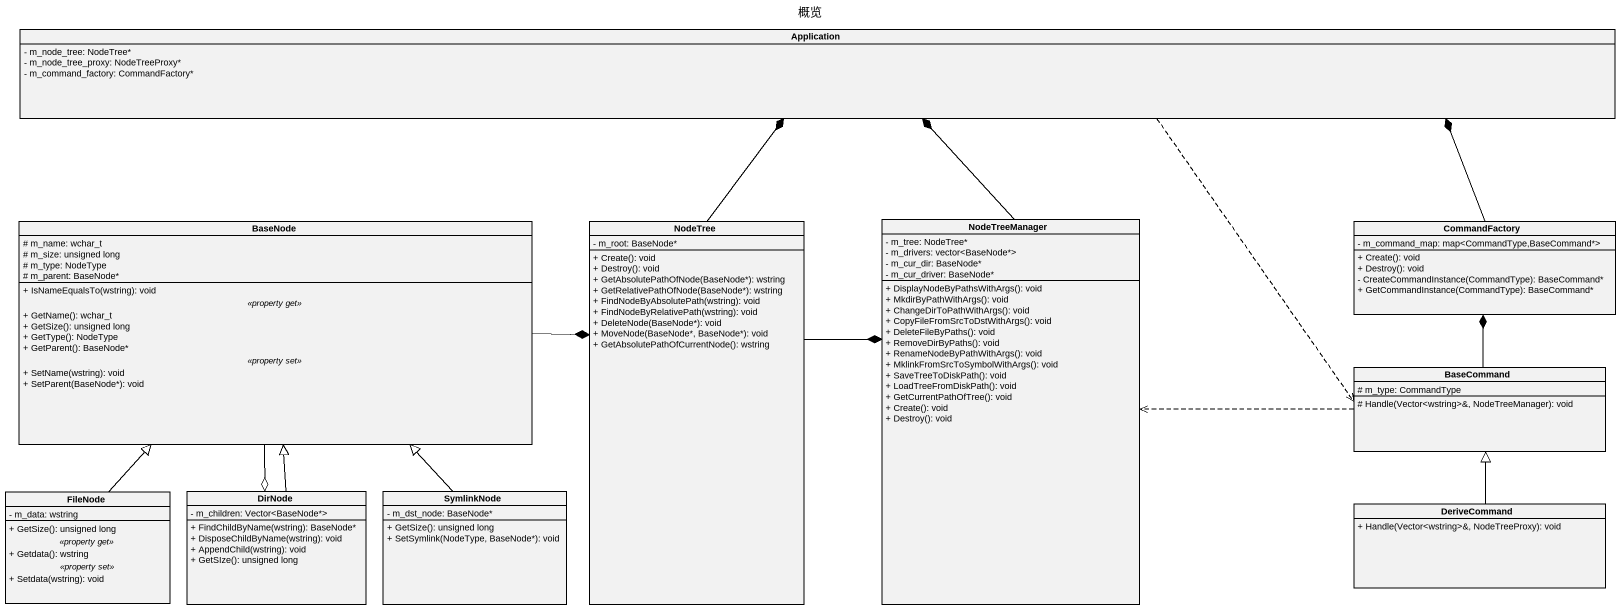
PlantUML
@startuml
title 概览
hide circle
hide empty members
skinparam classAttributeIconSize 0
class Application {
  - m_node_tree: NodeTree*
  - m_node_tree_proxy: NodeTreeProxy*
  - m_command_factory: CommandFactory*
}
class BaseNode {
  # m_name: wchar_t
  # m_size: unsigned long
  # m_type: NodeType
  # m_parent: BaseNode*
  --
  + IsNameEqualsTo(wstring): void
  .. <<property get>> ..
  + GetName(): wchar_t
  + GetSize(): unsigned long
  + GetType(): NodeType
  + GetParent(): BaseNode*
  .. <<property set>> ..
  + SetName(wstring): void
  + SetParent(BaseNode*): void
}
class NodeTree {
  - m_root: BaseNode*
  + Create(): void
  + Destroy(): void
  + GetAbsolutePathOfNode(BaseNode*): wstring
  + GetRelativePathOfNode(BaseNode*): wstring
  + FindNodeByAbsolutePath(wstring): void
  + FindNodeByRelativePath(wstring): void
  + DeleteNode(BaseNode*): void
  + MoveNode(BaseNode*, BaseNode*): void
  + GetAbsolutePathOfCurrentNode(): wstring
}
class NodeTreeManager {
  - m_tree: NodeTree*
  - m_drivers: vector<BaseNode*>
  - m_cur_dir: BaseNode*
  - m_cur_driver: BaseNode*
  + DisplayNodeByPathsWithArgs(): void
  + MkdirByPathWithArgs(): void
  + ChangeDirToPathWithArgs(): void
  + CopyFileFromSrcToDstWithArgs(): void
  + DeleteFileByPaths(): void
  + RemoveDirByPaths(): void
  + RenameNodeByPathWithArgs(): void
  + MklinkFromSrcToSymbolWithArgs(): void
  + SaveTreeToDiskPath(): void
  + LoadTreeFromDiskPath(): void
  + GetCurrentPathOfTree(): void
  + Create(): void
  + Destroy(): void
}
class CommandFactory {
  - m_command_map: map<CommandType,BaseCommand*>
  + Create(): void
  + Destroy(): void
  - CreateCommandInstance(CommandType): BaseCommand*
  + GetCommandInstance(CommandType): BaseCommand*
}
class BaseCommand {
  # m_type: CommandType
  # Handle(Vector<wstring>&, NodeTreeManager): void
}
class FileNode {
  - m_data: wstring
  --
  + GetSize(): unsigned long
  .. <<property get>> ..
  + Getdata(): wstring
  .. <<property set>> ..
  + Setdata(wstring): void
}
class DirNode {
  - m_children: Vector<BaseNode*>
  + FindChildByName(wstring): BaseNode*
  + DisposeChildByName(wstring): void
  + AppendChild(wstring): void
  + GetSIze(): unsigned long
}
class SymlinkNode {
  - m_dst_node: BaseNode*
  + GetSize(): unsigned long
  + SetSymlink(NodeType, BaseNode*): void
}
class DeriveCommand {
  + Handle(Vector<wstring>&, NodeTreeProxy): void
}
Application .right.> BaseCommand
BaseNode -right-* NodeTree
BaseNode --o DirNode
NodeTree -up-* Application
NodeTree -right-* NodeTreeManager
NodeTreeManager -up-* Application
CommandFactory -left-* Application
BaseCommand .left.> NodeTreeManager
BaseCommand -up-* CommandFactory
FileNode -up-|> BaseNode
DirNode -up-|> BaseNode
SymlinkNode -up-|> BaseNode
DeriveCommand -up-|> BaseCommand
@enduml
